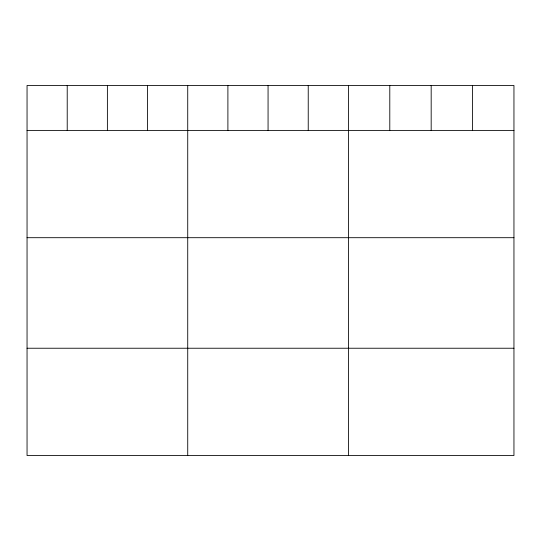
<?xml version="1.0" encoding="UTF-8"?>
<svg xmlns="http://www.w3.org/2000/svg" width="541" height="541" viewBox="0 0 541 541"><rect width="100%" height="100%" fill="white"/><g stroke="black" fill="none" stroke-linecap="round" stroke-linejoin="round"><path stroke-width="0.81" d="M513.95 130.401L513.95 455.529L27.05 455.529L27.05 85.471L513.95 85.471L513.95 130.401L27.05 130.401M27.05 237.695L513.95 237.695M27.05 348.235L513.95 348.235M472.563 85.471L472.563 130.401M431.177 85.471L431.177 130.401M389.791 85.471L389.791 130.401M348.404 85.471L348.404 455.529M308.235 85.471L308.235 130.401M268.065 85.471L268.065 130.401M227.896 85.471L227.896 130.401M187.727 85.471L187.727 455.529M147.558 85.471L147.558 130.401M107.389 85.471L107.389 130.401M67.219 85.471L67.219 130.401"/></g></svg>
